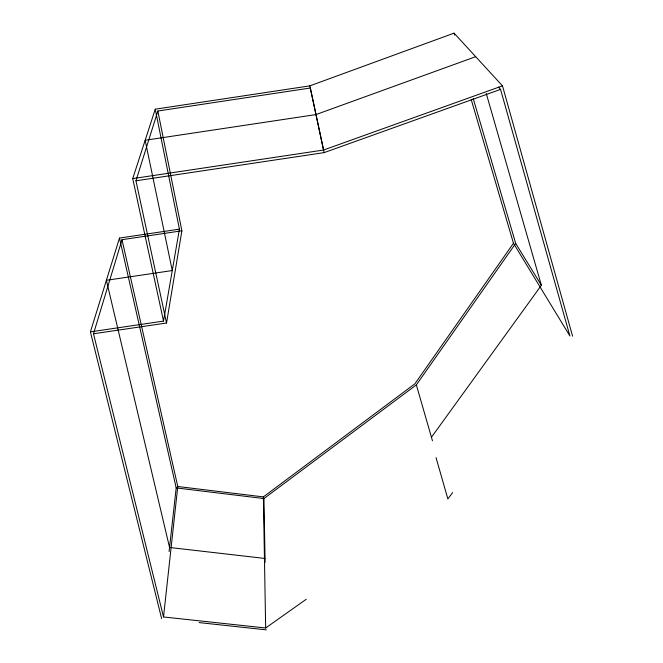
<?xml version="1.0" encoding="UTF-8"?>
<svg xmlns="http://www.w3.org/2000/svg" width="663" height="663" viewBox="0 0 663 663"><rect width="100%" height="100%" fill="white"/><g stroke="black" fill="none" stroke-linecap="round" stroke-linejoin="round"><path stroke-width="0.99" d="M163.521 616.963L177.783 486.509L122.009 239.699L181.886 230.79L157.852 111.011L310.342 88.005L324.157 152.614L135.956 180.8L166.537 323.014L93.491 333.771L163.521 616.963L265.664 627.994L306.24 599.261M169.09 551.575L176.192 487.91L119.497 238.067L179.424 229.149L155.25 109.188L309.82 85.867L454.056 33.15L502.479 85.85L572.592 336.182M166.537 323.014L181.886 230.79M161.623 618.554L90.408 331.865L163.521 321.091L179.424 229.149M93.491 333.771L122.009 239.699M90.408 331.865L119.497 238.067M135.956 180.8L157.852 111.011M163.521 321.091L132.724 178.62L155.25 109.188M471.202 99.508L513.469 243.246L414.905 383.794L263.377 496.902L177.783 486.509M176.192 487.91L263.949 498.559L416.356 384.888L515.69 243.412L473.241 98.613M431.447 437.265L541.373 285.289L486.252 93.466M452.638 492.592L447.865 498.957L436.039 457.619M475.686 56.687L315.953 114.583L145.164 140.266L172.264 270.545L106.395 280.308L169.554 547.472L265.034 558.47M132.724 178.62L323.527 150.037L502.479 85.85M324.157 152.614L500.557 89.397L569.907 335.992L513.469 243.246M199.124 622.598L266.335 629.85M498.493 87.11L500.557 89.397M515.69 243.412L541.373 285.289M454.056 33.15L454.636 35.131M416.356 384.888L432.458 440.779M309.82 85.867L323.527 150.037M263.949 498.559L265.109 562.473M263.377 496.902L265.664 627.994"/></g></svg>
